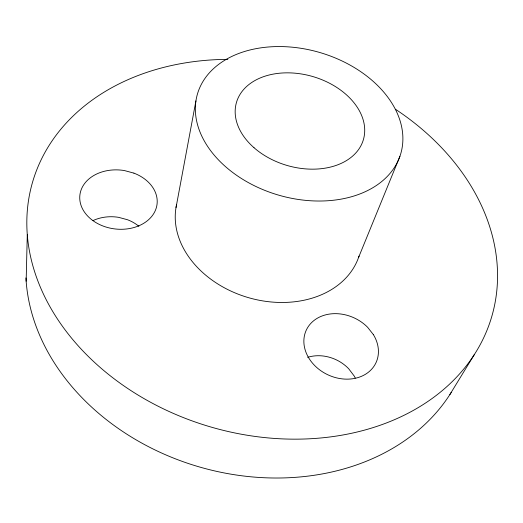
<?xml version="1.0" encoding="UTF-8"?>
<svg xmlns="http://www.w3.org/2000/svg" width="523" height="523" viewBox="0 0 523 523"><rect width="100%" height="100%" fill="white"/><g stroke="black" fill="none" stroke-linecap="round" stroke-linejoin="round"><path stroke-width="0.78" d="M26.15 281.224L27.288 234.67M195.922 100.906L175.885 208.324A94.859 72.717 16.4 0 0 251.707 298.548A94.859 72.717 16.4 0 0 359.04 256.074M358.53 257.571L399.905 156.331A105.953 74.233 16.4 0 0 270.123 46.861A105.953 74.233 16.4 0 0 227.315 168.19A105.953 74.233 16.4 0 0 399.905 156.331M449.865 394.571L474.289 354.64M93.016 220.588A36.904 29.092 5.7 0 1 118.564 217.333L127.592 219.765A36.904 29.092 5.7 0 1 138.87 226.276M451.199 392.472A227.139 181.932 16.4 0 1 204.526 468.386A227.139 181.932 16.4 0 1 25.934 277.916M395.453 109.248A239.233 185.011 16.4 0 1 412.876 410.666A239.233 185.011 16.4 0 1 47.338 301.882A239.233 185.011 16.4 0 1 227.832 59.361M176.009 207.546A94.859 72.717 16.4 0 1 176.624 204.421M307.655 357.34A36.433 30.641 26.4 0 1 348.697 368.754L354.13 375.926A36.433 30.641 26.4 0 1 355.267 378.037M133.901 173.126L124.409 170.563A38.852 29.576 6.7 0 0 81.3 206.101A38.852 29.576 6.7 0 0 144.119 223.066A38.852 29.576 6.7 0 0 133.901 173.126M373.429 334.681L367.617 327.28A38.473 31.341 25.2 0 0 306.145 330.425A38.473 31.341 25.2 0 0 344.356 379.07A38.473 31.341 25.2 0 0 373.429 334.681M254.015 147.708A66.133 46.279 16.4 0 0 362.465 142.354A66.133 46.279 16.4 0 0 283.329 72.939A66.133 46.279 16.4 0 0 254.015 147.708"/></g></svg>
